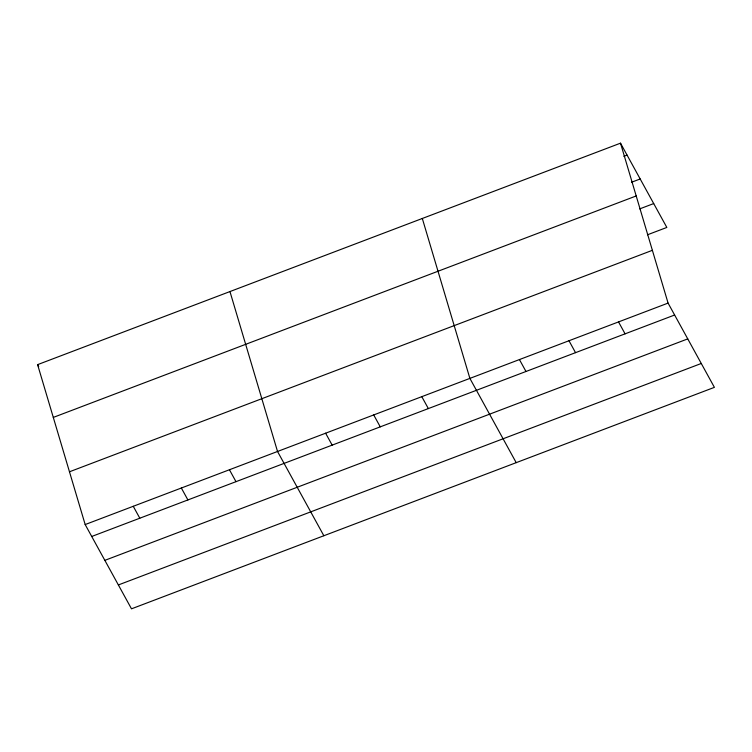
<?xml version="1.0" encoding="UTF-8"?>
<svg xmlns="http://www.w3.org/2000/svg" width="752" height="752" viewBox="0 0 752 752"><rect width="100%" height="100%" fill="white"/><g stroke="black" fill="none" stroke-linecap="round" stroke-linejoin="round"><path stroke-width="1.13" d="M620.503 143.171L668.077 303.094L714.4 387.355L131.497 608.829L85.173 524.558L37.6 364.645L620.503 143.171L666.827 227.442L647.444 234.803M623.831 156.322L627.055 155.091M631.567 182.247L640.187 178.967M53.298 417.416L636.201 195.952M639.708 208.887L653.704 203.566M69.475 471.786L652.379 250.322M85.173 524.558L668.077 303.094M91.725 536.477L674.629 315.013M104.848 560.353L687.751 338.889M118.365 584.953L701.278 363.479M618.529 321.922L625.081 333.841M568.982 340.741L575.534 352.66M519.435 359.569L525.986 371.488M516.21 462.659L469.887 378.388L422.314 218.475M421.797 396.661L428.349 408.58M373.706 414.935L380.258 426.854M325.616 433.208L332.168 445.128M323.849 535.744L277.526 451.473L229.962 291.56M229.435 469.746L235.987 481.665M181.345 488.02L187.906 499.939M133.254 506.293L139.816 518.213M37.6 364.645L38.69 366.628"/></g></svg>
